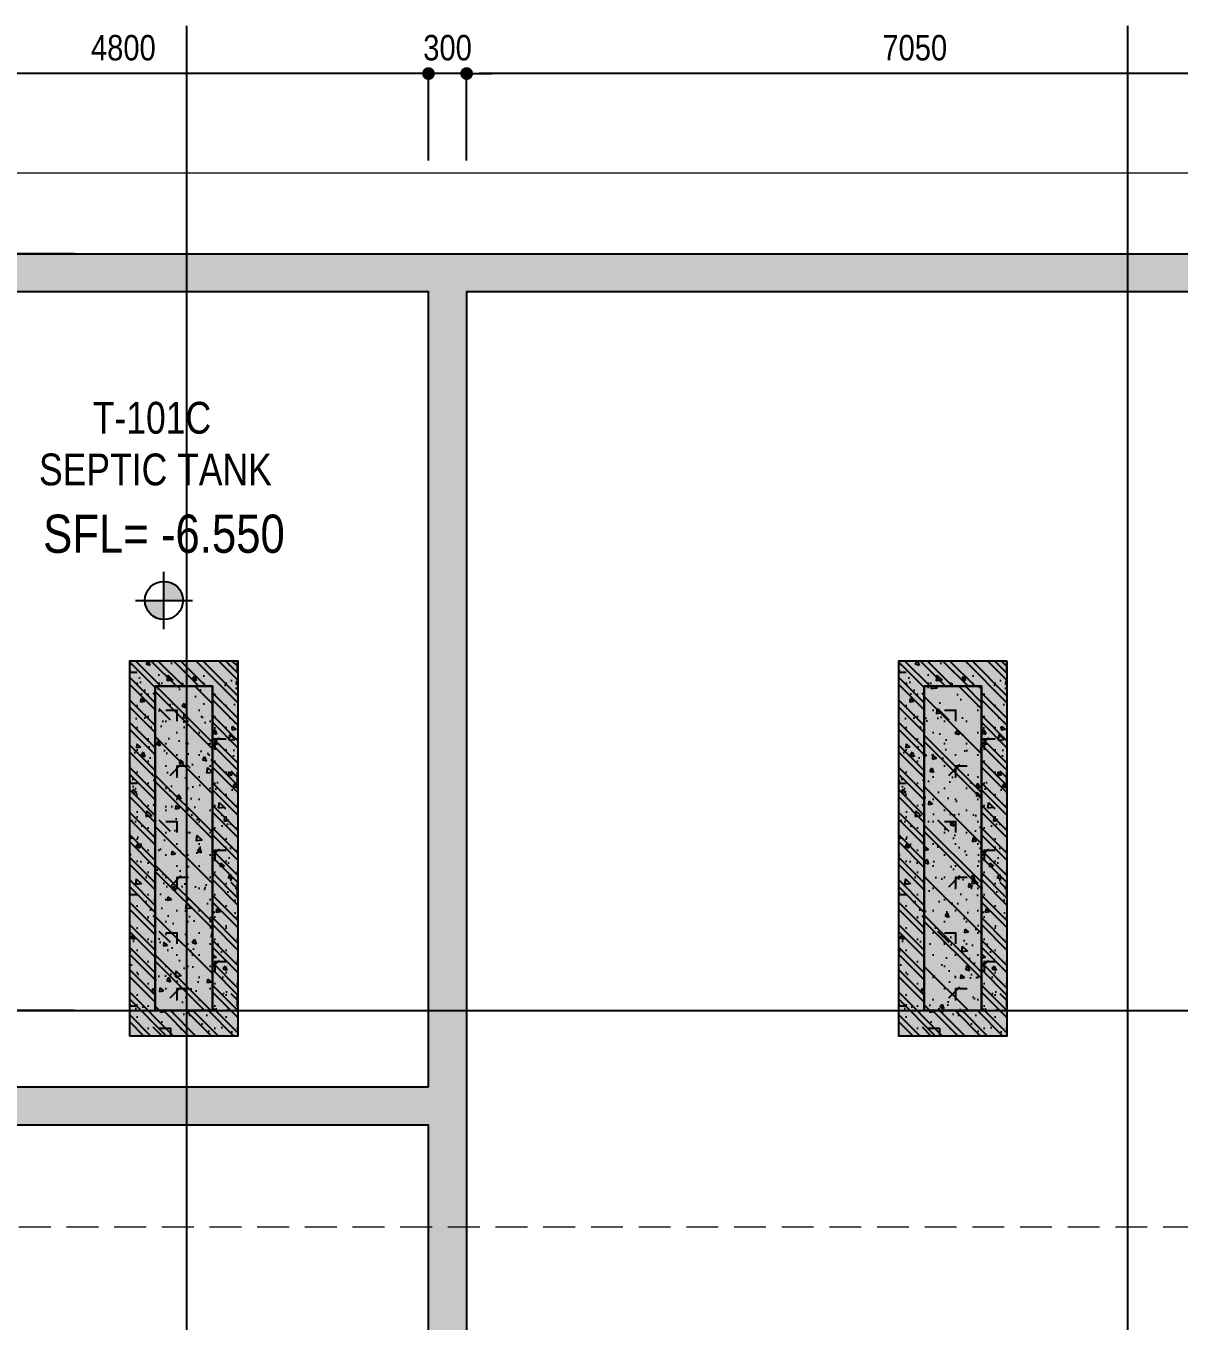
# Model space of a CAD drawing. Header units: millimetres. Extents: x -3021235 to -2791292, y 574414 to 656108.
# Drawn here: x -2848912 to -2839841, y 644372 to 654556 of the extents above; entities that cross this region are included whole.
import ezdxf
from ezdxf.enums import TextEntityAlignment as Align
from ezdxf.xclip import XClip

# ---------------------------------------------------------------- set-up
doc = ezdxf.new("R2010")
doc.units = ezdxf.units.MM
doc.header["$LTSCALE"] = 100
doc.header["$MEASUREMENT"] = 0
for name, pattern in [('$0$HIDDEN', [0.375, 0.25, -0.125]), ('Grid Line 200$0$Center101', [13, 10, -1, 1, -1]), ('Hidden10.5', [1.5, 1, -0.5]), ('MB Ham 2$0$Core 1A$0$Hidden10.5', [1.5, 1, -0.5])]:
    doc.linetypes.add(name, pattern=pattern)
doc.layers.get('0').update_dxf_attribs({"lineweight": 9})
doc.layers.get('Defpoints').update_dxf_attribs({"color": 254, "lineweight": 0})
for name, color, linetype in [('Dim 100', 14, 'Continuous'), ('Grid Line 200$0$Grid Line', 251, 'Grid Line 200$0$Center101'), ('Ky hieu Truc', 1, 'Continuous'), ('MB Ham 2$0$Concrete Hatch', 218, 'Continuous'), ('MB Ham 2$0$Concrete Line', 6, 'Continuous'), ('MB Ham 2$0$Concrete Solid', 216, 'Continuous'), ('MB Ham 2$0$Opening Hidden', 154, 'MB Ham 2$0$Core 1A$0$Hidden10.5'), ('mb_cot ham 2$0$Concrete Hatch', 218, 'Continuous'), ('mb_cot ham 2$0$Concrete Line', 6, 'Continuous'), ('mb_cot ham 2$0$Concrete Solid', 216, 'Continuous'), ('Podium Level', 94, 'Continuous')]:
    doc.layers.add(name, color=color, linetype=linetype)
doc.layers.add('Ghi chu ban ve', color=3, linetype='Continuous', lineweight=20)
doc.styles.add('$0$Title Block Bold', font='VHELVEB_0.TTF')
doc.styles.add('Chi Tiet Ramp DD$0$VNI-HelveC', font='VHELVCN_0.TTF')
doc.styles.add('Grid Line 200$0$VNI-HelveCB', font='VHELVCB_0.TTF')
doc.styles.add('VNI-H', font='VHELVEN_0.TTF', dxfattribs={"width": 0.92, "height": 270})
doc.styles.add('VNI-HelveC', font='VHELVCN_0.TTF')
doc.dimstyles.new('DIM 100', dxfattribs={"dimscale": 100, "dimtxt": 2, "dimasz": 1, "dimexe": 0, "dimexo": 1, "dimgap": 1, "dimtad": 1, "dimdec": 0, "dimzin": 12, "dimdsep": 46, "dimtxsty": 'Chi Tiet Ramp DD$0$VNI-HelveC', "dimblk": 'Chi Tiet Ramp DD$0$_Dot', "dimcen": 1, "dimclrd": 256, "dimclre": 256, "dimclrt": 3, "dimadec": 0, "dimazin": 0, "dimtfac": 1, "dimtdec": 0, "dimtix": 1, "dimtmove": 2, "dimatfit": 3, "dimldrblk": 'Chi Tiet Ramp DD$0$HTT Arrow 30', "dimfxl": 0, "dimtolj": 1, "dimtzin": 0, "dimarcsym": 0})

# ---------------------------------------------------------------- blocks, each defined once
blk = doc.blocks.new('*U877')
at = {"layer": 'mb_cot ham 2$0$Concrete Hatch'}
h = blk.add_hatch(dxfattribs=at)
h.set_pattern_fill('CONCRETE', color=256, scale=50, style=0, pattern_type=2)
h.set_pattern_definition([(45, (1999.999999999913, -299.9999999999998), (-176.7766952966369, 176.7766952966369), []), (45, (1999.999999999913, -249.9999999999998), (-353.5533905932737, 353.5533905932738), []), (49.99999999999999, (1999.999999999913, -299.9999999999998), (358.6300913003767, -31.37606749129755), [37.5, -412.5]), (355, (1999.999999999913, -299.9999999999998), (-69.3756668065, 376.0960668500059), [30, -330]), (100.4514, (2029.885839999913, -302.6146699999998), (289.2546908570108, 344.7197710304768), [31.870095, -350.571056]), (46.18420000000001, (1999.999999999913, -199.9999999999998), (533.6205243128222, -82.75950716450905), [56.25, -618.75]), (96.6356, (2044.468372499913, -206.8966534999998), (467.3313527743517, 487.0589354502209), [47.805144, -525.8565]), (351.1842, (1999.999999999913, -199.9999999999998), (467.3309725668136, 487.0593004626623), [45, -495]), (21, (2049.999999999913, -224.9999999999998), (298.4535260592309, -201.3094453326694), [37.5, -412.5]), (326.0000000000001, (2049.999999999913, -224.9999999999998), (121.6576659607909, 362.5750225234265), [30, -330]), (71.4514, (2074.871116499913, -241.7758029999998), (420.111314290745, 161.2652483549762), [31.870095, -350.571056]), (37.50000000000001, (1999.999999999913, -299.9999999999998), (6.079927658645334, 166.4469269156558), [0, -326, 0, -335, 0, -331.25]), (7.499999999999999, (1999.999999999913, -299.9999999999998), (131.5347687210743, 197.2058559411801), [0, -191, 0, -318.5, 0, -126.25]), (327.5, (1888.499999999913, -299.9999999999998), (266.9112180862045, -11.2774358671899), [0, -125, 0, -390, 0, -517.5]), (317.5, (1838.499999999913, -299.9999999999998), (291.5930846711931, 50.05249116615882), [0, -162.5, 0, -259, 0, -367.5]), (0, (2174.999999999913, -124.9999999999998), (0, 875), [87.5, -787.5]), (0, (2437.499999999913, 50.00000000000017), (0, 875), [87.5, -787.5]), (0, (2262.499999999913, 400.0000000000002), (0, 875), [87.5, -350, 87.5, -350]), (90, (2174.999999999913, -124.9999999999998), (-875, 5.35782974626967e-14), [87.5, -787.5]), (90, (2262.499999999913, 400.0000000000002), (-875, 5.35782974626967e-14), [87.5, -787.5]), (90, (2524.999999999913, 50.00000000000017), (-875, 5.35782974626967e-14), [87.5, -787.5]), (90, (2699.999999999913, 312.5000000000002), (-875, 5.35782974626967e-14), [87.5, -787.5]), (135, (2262.499999999913, -124.9999999999998), (-875.016357447105, 8.881784197001252e-14), [123.76, -1113.7]), (135, (2349.999999999913, 400.0000000000002), (-875.016357447105, 8.881784197001252e-14), [123.76, -1113.7]), (45, (2437.499999999913, 50.00000000000017), (8.881784197001252e-14, 875.016357447105), [123.76, -247.485, 123.76, -742.455]), (0, (1824.999999999913, -299.9999999999998), (87.5, 87.5), [-175, 0])])
h.paths.add_polyline_path([(-250.0000000000871, 100), (-250.0000000000871, -349.9999999999998), (2300, -349.9999999999999), (2300, 100)])
at = {"layer": 'mb_cot ham 2$0$Concrete Solid'}
blk.add_hatch(color=256, dxfattribs=at).paths.add_polyline_path([(-250.0000000000871, 100), (-250.0000000000871, -349.9999999999998), (2300, -349.9999999999999), (2300, 100)])
at = {"layer": 'mb_cot ham 2$0$Concrete Line'}
blk.add_lwpolyline([(-250.0000000000871, 100), (-250.0000000000871, -349.9999999999998), (2300, -349.9999999999999), (2300, 100)], close=True, dxfattribs=at)
blk = doc.blocks.new('mb_cot ham 2')
at = {"layer": 'mb_cot ham 2$0$Concrete Line'}
for p in [(97250.00000011944, 96400.00000884593), (97250.00000011944, 90350.0000088457)]:
    blk.add_blockref('*U877', p, dxfattribs=at)
blk = doc.blocks.new('MB Ham 2$0$A$C3ad28147')
at = {"layer": 'MB Ham 2$0$Concrete Hatch'}
h = blk.add_hatch(dxfattribs=at)
h.set_pattern_fill('BTCT', color=256, scale=50, style=0, pattern_type=2)
h.set_pattern_definition([(45, (-105749.9999678639, -127599.9991200492), (-88.38834764831844, 88.38834764831844), []), (45, (-105749.9999678639, -127544.9991200492), (-88.38834764831844, 88.38834764831844), []), (49.99999999999999, (-105749.9999678639, -127599.9991200492), (358.6300913003767, -31.37606749129755), [37.5, -412.5]), (355, (-105749.9999678639, -127599.9991200492), (-69.3756668065, 376.0960668500059), [30, -330]), (100.4514, (-105720.1141278639, -127602.6137900492), (289.2546908570108, 344.7197710304768), [31.870095, -350.571056]), (46.18420000000001, (-105749.9999678639, -127499.9991200492), (533.6205243128222, -82.75950716450905), [56.25, -618.75]), (96.6356, (-105705.5315953639, -127506.8957735492), (467.3313527743517, 487.0589354502209), [47.805144, -525.8565]), (351.1842, (-105749.9999678639, -127499.9991200492), (467.3309725668136, 487.0593004626623), [45, -495]), (21, (-105699.9999678639, -127524.9991200492), (298.4535260592309, -201.3094453326694), [37.5, -412.5]), (326.0000000000001, (-105699.9999678639, -127524.9991200492), (121.6576659607909, 362.5750225234265), [30, -330]), (71.4514, (-105675.1288513639, -127541.7749230492), (420.111314290745, 161.2652483549762), [31.870095, -350.571056]), (37.50000000000001, (-105749.9999678639, -127599.9991200492), (6.079927658645334, 166.4469269156558), [0, -326, 0, -335, 0, -331.25]), (7.499999999999999, (-105749.9999678639, -127599.9991200492), (131.5347687210743, 197.2058559411801), [0, -191, 0, -318.5, 0, -126.25]), (327.5, (-105861.4999678639, -127599.9991200492), (266.9112180862045, -11.27743586718988), [0, -125, 0, -390, 0, -517.5]), (317.5, (-105911.4999678639, -127599.9991200492), (291.5930846711931, 50.05249116615887), [0, -162.5, 0, -259, 0, -367.5]), (0, (-105574.9999678639, -127424.9991200492), (0, 875), [87.5, -787.5]), (0, (-105312.4999678639, -127249.9991200492), (0, 875), [87.5, -787.5]), (0, (-105487.4999678639, -126899.9991200492), (0, 875), [87.5, -350, 87.5, -350]), (90, (-105574.9999678639, -127424.9991200492), (-875, 5.35782974626967e-14), [87.5, -787.5]), (90, (-105487.4999678639, -126899.9991200492), (-875, 5.35782974626967e-14), [87.5, -787.5]), (90, (-105224.9999678639, -127249.9991200492), (-875, 5.35782974626967e-14), [87.5, -787.5]), (90, (-105049.9999678639, -126987.4991200492), (-875, 5.35782974626967e-14), [87.5, -787.5]), (135, (-105487.4999678639, -127424.9991200492), (-875.016357447105, 8.881784197001252e-14), [123.76, -1113.7]), (135, (-105399.9999678639, -126899.9991200492), (-875.016357447105, 8.881784197001252e-14), [123.76, -1113.7]), (45, (-105312.4999678639, -127249.9991200492), (0, 875.0163574471051), [123.76, -247.485, 123.76, -742.455]), (0, (-105924.9999678639, -127599.9991200492), (87.5, 87.5), [-175, 0])])
h.paths.add_polyline_path([(-12150.8442577176, -51300.00000095373), (-1.192092895507812e-07, -51300.00000095373), (-1.192092895507812e-07, -125), (-12150.8442577176, -125)])
h.paths.add_polyline_path([(-11850.84425843286, -20400.00000071526), (-11850.84425843286, -14900), (-299.9999990463257, -14900.0000004769), (-299.9999994039536, -20400.00000095373)], flags=16)
h.paths.add_polyline_path([(-4450.000000119209, -20700.00000071531), (-4449.999998927116, -27800.0000004769), (-11850.84425896415, -27800.00000071526), (-11850.84425867128, -20700.00000119209)], flags=16)
h.paths.add_polyline_path([(-4150, -20700.00000071531), (-299.9999994039536, -20700.00000119215), (-300.000000298809, -35150.00000071531), (-11850.84425926732, -35150), (-11850.84425897652, -28100.00000095367), (-4149.999998688698, -28100.0000004769)], flags=16)
h.paths.add_polyline_path([(-11849.9999647856, -8624.99911215622), (-11850.84425628709, -5100.000002861023), (-9800.844256287091, -5100.000002145767), (-9799.999962162998, -8624.999111679383)], flags=16)
h.paths.add_polyline_path([(-9500.84425664472, -8624.999111679383), (-9500.844257717603, -425.0000002384186), (-299.9999982118607, -425.0000007153139), (-299.9999986886978, -8624.999111202604)], flags=16)
h.paths.add_polyline_path([(-5599.999999403954, -35450.00000023848), (-5599.999999165535, -40250.00000095373), (-11850.84425902891, -40250.00000047684), (-11850.84425914811, -35450.00000023842)], flags=16)
h.paths.add_polyline_path([(-11850.84425962495, -4800.000002861023), (-11850.84426034021, -425.0000004768372), (-9800.844257479184, -425.0000002384186), (-9800.844256763929, -4800.000002622604)], flags=16)
h.paths.add_polyline_path([(-5299.999999403954, -35450.00000071531), (-299.9999994039536, -35450.00000071531), (-299.9999997615814, -45650.0000004769), (-5299.999999523163, -45650.00000071531)], flags=16)
h.paths.add_polyline_path([(-5599.999999403954, -40550.00000119215), (-5599.999999523163, -45650.00000071531), (-11850.84425962495, -45650.00000095367), (-11850.84425926732, -40550.00000047684)], flags=16)
h.paths.add_polyline_path([(-299.9999996423721, -45950.00000119215), (-300.0000005960464, -51000.00000119215), (-11850.84425938653, -51000), (-11850.84425962495, -45950.00000071526)], flags=16)
h.paths.add_polyline_path([(-5999.999967773911, -8924.999111140656), (-5999.999967744501, -8849.986847466513), (-8949.999967744501, -8849.986847466513), (-8949.999967692915, -8924.999111572484), (-11850.84426040783, -8924.999111257435), (-11850.84426045942, -14599.99999981662), (-300.000000834465, -14599.99999976158), (-300.0000008638744, -8924.999111140714)], flags=16)
h = blk.add_hatch(dxfattribs=at)
h.set_pattern_fill('BTCT', color=256, scale=50, style=0, pattern_type=2)
h.set_pattern_definition([(45, (-105749.9999678639, -115049.9991200492), (-88.38834764831844, 88.38834764831844), []), (45, (-105749.9999678639, -114994.9991200492), (-88.38834764831844, 88.38834764831844), []), (49.99999999999999, (-105749.9999678639, -115049.9991200492), (358.6300913003767, -31.37606749129755), [37.5, -412.5]), (355, (-105749.9999678639, -115049.9991200492), (-69.3756668065, 376.0960668500059), [30, -330]), (100.4514, (-105720.1141278639, -115052.6137900492), (289.2546908570108, 344.7197710304768), [31.870095, -350.571056]), (46.18420000000001, (-105749.9999678639, -114949.9991200492), (533.6205243128222, -82.75950716450905), [56.25, -618.75]), (96.6356, (-105705.5315953639, -114956.8957735492), (467.3313527743517, 487.0589354502209), [47.805144, -525.8565]), (351.1842, (-105749.9999678639, -114949.9991200492), (467.3309725668136, 487.0593004626623), [45, -495]), (21, (-105699.9999678639, -114974.9991200492), (298.4535260592309, -201.3094453326694), [37.5, -412.5]), (326.0000000000001, (-105699.9999678639, -114974.9991200492), (121.6576659607909, 362.5750225234265), [30, -330]), (71.4514, (-105675.1288513639, -114991.7749230492), (420.111314290745, 161.2652483549762), [31.870095, -350.571056]), (37.50000000000001, (-105749.9999678639, -115049.9991200492), (6.079927658645334, 166.4469269156558), [0, -326, 0, -335, 0, -331.25]), (7.499999999999999, (-105749.9999678639, -115049.9991200492), (131.5347687210743, 197.2058559411801), [0, -191, 0, -318.5, 0, -126.25]), (327.5, (-105861.4999678639, -115049.9991200492), (266.9112180862045, -11.27743586718988), [0, -125, 0, -390, 0, -517.5]), (317.5, (-105911.4999678639, -115049.9991200492), (291.5930846711931, 50.05249116615887), [0, -162.5, 0, -259, 0, -367.5]), (0, (-105574.9999678639, -114874.9991200492), (0, 875), [87.5, -787.5]), (0, (-105312.4999678639, -114699.9991200492), (0, 875), [87.5, -787.5]), (0, (-105487.4999678639, -114349.9991200492), (0, 875), [87.5, -350, 87.5, -350]), (90, (-105574.9999678639, -114874.9991200492), (-875, 5.35782974626967e-14), [87.5, -787.5]), (90, (-105487.4999678639, -114349.9991200492), (-875, 5.35782974626967e-14), [87.5, -787.5]), (90, (-105224.9999678639, -114699.9991200492), (-875, 5.35782974626967e-14), [87.5, -787.5]), (90, (-105049.9999678639, -114437.4991200492), (-875, 5.35782974626967e-14), [87.5, -787.5]), (135, (-105487.4999678639, -114874.9991200492), (-875.016357447105, 8.881784197001252e-14), [123.76, -1113.7]), (135, (-105399.9999678639, -114349.9991200492), (-875.016357447105, 8.881784197001252e-14), [123.76, -1113.7]), (45, (-105312.4999678639, -114699.9991200492), (0, 875.0163574471051), [123.76, -247.485, 123.76, -742.455]), (0, (-105924.9999678639, -115049.9991200492), (87.5, 87.5), [-175, 0])])
h.paths.add_polyline_path([(-6199.999967744443, -31549.99911120324), (-8749.99996774456, -31549.99911120324), (-8749.99996774456, -31099.99911120324), (-6199.999967744443, -31099.99911120324)], flags=16)
h.paths.add_polyline_path([(-5999.999967744443, -31749.99911120324), (-8949.99996774456, -31749.99911120324), (-8949.99996774456, -30899.99911120324), (-5999.999967744443, -30899.99911120324)])
h = blk.add_hatch(dxfattribs=at)
h.set_pattern_fill('BTCT', color=256, scale=50, style=0, pattern_type=2)
h.set_pattern_definition([(45, (-105749.9999678639, -121099.9991200494), (-88.38834764831844, 88.38834764831844), []), (45, (-105749.9999678639, -121044.9991200494), (-88.38834764831844, 88.38834764831844), []), (49.99999999999999, (-105749.9999678639, -121099.9991200494), (358.6300913003767, -31.37606749129755), [37.5, -412.5]), (355, (-105749.9999678639, -121099.9991200494), (-69.3756668065, 376.0960668500059), [30, -330]), (100.4514, (-105720.1141278639, -121102.6137900494), (289.2546908570108, 344.7197710304768), [31.870095, -350.571056]), (46.18420000000001, (-105749.9999678639, -120999.9991200494), (533.6205243128222, -82.75950716450905), [56.25, -618.75]), (96.6356, (-105705.5315953639, -121006.8957735494), (467.3313527743517, 487.0589354502209), [47.805144, -525.8565]), (351.1842, (-105749.9999678639, -120999.9991200494), (467.3309725668136, 487.0593004626623), [45, -495]), (21, (-105699.9999678639, -121024.9991200494), (298.4535260592309, -201.3094453326694), [37.5, -412.5]), (326.0000000000001, (-105699.9999678639, -121024.9991200494), (121.6576659607909, 362.5750225234265), [30, -330]), (71.4514, (-105675.1288513639, -121041.7749230494), (420.111314290745, 161.2652483549762), [31.870095, -350.571056]), (37.50000000000001, (-105749.9999678639, -121099.9991200494), (6.079927658645334, 166.4469269156558), [0, -326, 0, -335, 0, -331.25]), (7.499999999999999, (-105749.9999678639, -121099.9991200494), (131.5347687210743, 197.2058559411801), [0, -191, 0, -318.5, 0, -126.25]), (327.5, (-105861.4999678639, -121099.9991200494), (266.9112180862045, -11.27743586718988), [0, -125, 0, -390, 0, -517.5]), (317.5, (-105911.4999678639, -121099.9991200494), (291.5930846711931, 50.05249116615887), [0, -162.5, 0, -259, 0, -367.5]), (0, (-105574.9999678639, -120924.9991200494), (0, 875), [87.5, -787.5]), (0, (-105312.4999678639, -120749.9991200494), (0, 875), [87.5, -787.5]), (0, (-105487.4999678639, -120399.9991200494), (0, 875), [87.5, -350, 87.5, -350]), (90, (-105574.9999678639, -120924.9991200494), (-875, 5.35782974626967e-14), [87.5, -787.5]), (90, (-105487.4999678639, -120399.9991200494), (-875, 5.35782974626967e-14), [87.5, -787.5]), (90, (-105224.9999678639, -120749.9991200494), (-875, 5.35782974626967e-14), [87.5, -787.5]), (90, (-105049.9999678639, -120487.4991200494), (-875, 5.35782974626967e-14), [87.5, -787.5]), (135, (-105487.4999678639, -120924.9991200494), (-875.016357447105, 8.881784197001252e-14), [123.76, -1113.7]), (135, (-105399.9999678639, -120399.9991200494), (-875.016357447105, 8.881784197001252e-14), [123.76, -1113.7]), (45, (-105312.4999678639, -120749.9991200494), (0, 875.0163574471051), [123.76, -247.485, 123.76, -742.455]), (0, (-105924.9999678639, -121099.9991200494), (87.5, 87.5), [-175, 0])])
h.paths.add_polyline_path([(-6199.999967744472, -37599.99911120348), (-8749.999967744589, -37599.99911120348), (-8749.999967744589, -37149.99911120348), (-6199.999967744472, -37149.99911120348)], flags=16)
h.paths.add_polyline_path([(-5999.999967744472, -37799.99911120348), (-8949.999967744589, -37799.99911120348), (-8949.999967744589, -36949.99911120348), (-5999.999967744472, -36949.99911120348)])
at = {"layer": 'MB Ham 2$0$Concrete Solid'}
h = blk.add_hatch(color=256, dxfattribs=at)
h.paths.add_polyline_path([(-12150.8442577176, -51300.00000095373), (-1.192092895507812e-07, -51300.00000095373), (-1.192092895507812e-07, -125), (-12150.8442577176, -125)])
h.paths.add_polyline_path([(-11850.84425843286, -20400.00000071526), (-11850.84425843286, -14900), (-299.9999990463257, -14900.0000004769), (-299.9999994039536, -20400.00000095373)], flags=16)
h.paths.add_polyline_path([(-4450.000000119209, -20700.00000071531), (-4449.999998927116, -27800.0000004769), (-11850.84425896415, -27800.00000071526), (-11850.84425867128, -20700.00000119209)], flags=16)
h.paths.add_polyline_path([(-4150, -20700.00000071531), (-299.9999994039536, -20700.00000119215), (-300.000000298809, -35150.00000071531), (-11850.84425926732, -35150), (-11850.84425897652, -28100.00000095367), (-4149.999998688698, -28100.0000004769)], flags=16)
h.paths.add_polyline_path([(-11849.9999647856, -8624.99911215622), (-11850.84425628709, -5100.000002861023), (-9800.844256287091, -5100.000002145767), (-9799.999962162998, -8624.999111679383)], flags=16)
h.paths.add_polyline_path([(-9500.84425664472, -8624.999111679383), (-9500.844257717603, -425.0000002384186), (-299.9999982118607, -425.0000007153139), (-299.9999986886978, -8624.999111202604)], flags=16)
h.paths.add_polyline_path([(-5599.999999403954, -35450.00000023848), (-5599.999999165535, -40250.00000095373), (-11850.84425902891, -40250.00000047684), (-11850.84425914811, -35450.00000023842)], flags=16)
h.paths.add_polyline_path([(-11850.84425962495, -4800.000002861023), (-11850.84426034021, -425.0000004768372), (-9800.844257479184, -425.0000002384186), (-9800.844256763929, -4800.000002622604)], flags=16)
h.paths.add_polyline_path([(-5299.999999403954, -35450.00000071531), (-299.9999994039536, -35450.00000071531), (-299.9999997615814, -45650.0000004769), (-5299.999999523163, -45650.00000071531)], flags=16)
h.paths.add_polyline_path([(-5599.999999403954, -40550.00000119215), (-5599.999999523163, -45650.00000071531), (-11850.84425962495, -45650.00000095367), (-11850.84425926732, -40550.00000047684)], flags=16)
h.paths.add_polyline_path([(-299.9999996423721, -45950.00000119215), (-300.0000005960464, -51000.00000119215), (-11850.84425938653, -51000), (-11850.84425962495, -45950.00000071526)], flags=16)
h.paths.add_polyline_path([(-5999.999967773911, -8924.999111140685), (-5999.999967744501, -8849.986847466513), (-8949.999967744501, -8849.986847466513), (-8949.999967692915, -8924.999111572484), (-11850.84426040783, -8924.999111257435), (-11850.84426045942, -14599.99999981662), (-300.000000834465, -14599.99999976158), (-300.0000008638744, -8924.999111140714)], flags=16)
h = blk.add_hatch(color=256, dxfattribs=at)
h.paths.add_polyline_path([(-6199.999967744443, -31549.99911120324), (-8749.99996774456, -31549.99911120324), (-8749.99996774456, -31099.99911120324), (-6199.999967744443, -31099.99911120324)], flags=16)
h.paths.add_polyline_path([(-5999.999967744443, -31749.99911120324), (-8949.99996774456, -31749.99911120324), (-8949.99996774456, -30899.99911120324), (-5999.999967744443, -30899.99911120324)])
h = blk.add_hatch(color=256, dxfattribs=at)
h.paths.add_polyline_path([(-6199.999967744472, -37599.99911120348), (-8749.999967744589, -37599.99911120348), (-8749.999967744589, -37149.99911120348), (-6199.999967744472, -37149.99911120348)], flags=16)
h.paths.add_polyline_path([(-5999.999967744472, -37799.99911120348), (-8949.999967744589, -37799.99911120348), (-8949.999967744589, -36949.99911120348), (-5999.999967744472, -36949.99911120348)])
at = {"layer": 'MB Ham 2$0$Concrete Line'}
for points in [[(-12150.8442577176, -125), (-1.192092895507812e-07, -125), (-1.192092895507812e-07, -51300.00000095373), (-12150.8442577176, -51300.00000095373)], [(-300.0000011920929, -24400.00000023842), (-300.0000010728836, -20700.00000071526), (-4150.00000166893, -20700.00000023842), (-4150.000000357628, -28100), (-5999.999967744501, -28100.00000014858), (-5999.99996774453, -28299.99911120356), (-8949.99996774453, -28299.99911120356), (-8949.999967744501, -28100.00000029718), (-11850.84426064449, -28100.00000047678), (-11850.84426093625, -35149.9999995231), (-300.0000011920929, -35150.00000023842)], [(-300.000000298809, -35150.00000071531), (-299.9999994039536, -20700.00000119215), (-4150, -20700.00000071531), (-4149.999998688698, -28100.0000004769), (-11850.84425897652, -28100.00000095367), (-11850.84425926732, -35150)], [(-8949.999967744501, -30899.99911120339), (-5999.999967744501, -30899.99911120339), (-5999.999967744501, -31749.99911120333), (-8949.999967744501, -31749.99911120333)], [(-6199.999967744443, -31549.99911120324), (-8749.99996774456, -31549.99911120324), (-8749.99996774456, -31099.99911120324), (-6199.999967744443, -31099.99911120324)], [(-5599.999999403954, -35450.00000023848), (-11850.84425914811, -35450.00000023842), (-11850.84425902891, -40250.00000047684), (-5599.999999165535, -40250.00000095373)], [(-299.9999994039536, -35450.00000071531), (-5299.999999403954, -35450.00000071531), (-5299.999999523163, -45650.00000071531), (-299.9999997615814, -45650.0000004769)], [(-5999.999967744472, -37799.99911120348), (-8949.999967744589, -37799.99911120348), (-8949.999967744589, -36949.99911120348), (-5999.999967744472, -36949.99911120348)], [(-6199.999967744472, -37599.99911120348), (-8749.999967744589, -37599.99911120348), (-8749.999967744589, -37149.99911120348), (-6199.999967744472, -37149.99911120348)]]:
    blk.add_lwpolyline(points, close=True, dxfattribs=at)
at = {"layer": 'MB Ham 2$0$Opening Hidden'}
for points in [[(-5600.000001072884, -35449.99999976158), (-11850.84426081704, -35449.99999976152), (-11850.84426069784, -40249.99999999994), (-5600.000000834465, -40250.00000047684)], [(-300.0000010728836, -35450.00000023842), (-5300.000001072884, -35450.00000023842), (-5300.000001192093, -45650.00000023842), (-300.0000014305115, -45650)]]:
    blk.add_lwpolyline(points, close=True, dxfattribs=at)
blk = doc.blocks.new('MB Ham 2')
blk.add_blockref('mb_cot ham 2', (0, -2.328306436538696e-10))
at = {"layer": 'MB Ham 2$0$Opening Hidden'}
blk.add_blockref('MB Ham 2$0$A$C3ad28147', (105749.9999678639, 127599.9991200492), dxfattribs=at)
blk = doc.blocks.new('*U922')
at = {"layer": 'Grid Line 200$0$Grid Line'}
blk.add_line((0, 0), (0, 161), dxfattribs=at)
at = {"layer": 'Ky hieu Truc', "color": 3, "lineweight": -2, "style": 'Grid Line 200$0$VNI-HelveCB'}
blk.add_attdef('GRID', text='', height=5, dxfattribs=at).set_placement((-3.673940397442059e-16, -9), align=Align.MIDDLE)
blk = doc.blocks.new('*U925')
at = {"linetype": '$0$HIDDEN', "ltscale": 10}
blk.add_line((599.9975990566057, -1.007204596607503e-10), (54785.77591199394, -9.106582130628568e-09), dxfattribs=at)
at = {"style": '$0$Title Block Bold', "flags": 8}
blk.add_attdef('VIEWNUMBER', text='', height=300, dxfattribs=at).set_placement((-2.824396072576007e-14, -1.129758429030403e-13), align=Align.BOTTOM_CENTER)
blk.add_attdef('DRAWINGREFERENCE', text='', height=250, dxfattribs=at).set_placement((-2.824396072576007e-14, -119.9995198113209), align=Align.TOP_CENTER)
blk = doc.blocks.new('Chi Tiet Ramp DD$0$_Dot')
at = {"color": 0, "linetype": 'ByBlock', "lineweight": -2}
blk.add_line((-0.5, 0), (-1, 0), dxfattribs=at)
at = {"color": 0, "linetype": 'ByBlock', "const_width": 0.5}
blk.add_lwpolyline([(-0.25, 0, 1), (0.25, 0, 1)], format="xyb", close=True, dxfattribs=at)
blk = doc.blocks.new('*D931')
at = {"layer": 'Defpoints', "color": 0, "transparency": 16777216}
for p in [(-2849497.972360038, 646813.3390776906), (-2848429.11092255, 646813.3390776906), (-2848429.11092255, 640613.3390775674)]:
    blk.add_point(p, dxfattribs=at)
at = {"layer": 'Dim 100', "lineweight": -2, "transparency": 16777216}
for p, q in [((-2848529.11092255, 646813.3390776906), (-2849497.972360038, 646813.3390776906)), ((-2849497.972360038, 640713.3390775674), (-2849497.972360038, 646713.3390776906)), ((-2848529.11092255, 640613.3390775674), (-2849497.972360038, 640613.3390775674))]:
    blk.add_line(p, q, dxfattribs=at)
at = {"layer": 'Dim 100', "lineweight": -2, "transparency": 16777216, "xscale": 100, "yscale": 100, "zscale": 100}
for p, rotation in [((-2849497.972360038, 646813.3390776906), 90), ((-2849497.972360038, 640613.3390775674), 270)]:
    blk.add_blockref('Chi Tiet Ramp DD$0$_Dot', p, dxfattribs=dict(at, rotation=rotation))
at = {"layer": 'Dim 100', "color": 3, "transparency": 16777216, "insert": (-2849700.105693371, 643713.3390776296), "char_height": 200, "attachment_point": 5, "rotation": 90, "style": 'Chi Tiet Ramp DD$0$VNI-HelveC'}
blk.add_mtext('\\A1;6200', dxfattribs=at)
blk = doc.blocks.new('Chi Tiet Ramp DD$0$HTT Arrow 30')
blk.add_hatch(color=256).paths.add_polyline_path([(-2.5, 0.3750000000000002), (-2.5, -0.3749999999999998), (0, 0)])
at = {"color": 0, "linetype": 'ByBlock', "lineweight": -2}
for p, q in [((0, 0), (-2.5, 0.3750000000000002)), ((-2.5, -0.3749999999999998), (-2.5, 0.3750000000000002)), ((0, 0), (-2.5, -0.3749999999999998))]:
    blk.add_line(p, q, dxfattribs=at)
blk = doc.blocks.new('*D932')
at = {"layer": 'Defpoints', "color": 0, "transparency": 16777216}
for p in [(-2849497.972360038, 652763.3390778101), (-2848429.11092255, 652763.3390778101), (-2848429.11092255, 646813.3390776906)]:
    blk.add_point(p, dxfattribs=at)
at = {"layer": 'Dim 100', "lineweight": -2, "transparency": 16777216}
for p, q in [((-2848529.11092255, 652763.3390778101), (-2849497.972360038, 652763.3390778101)), ((-2849497.972360038, 646913.3390776906), (-2849497.972360038, 652663.3390778101)), ((-2848529.11092255, 646813.3390776906), (-2849497.972360038, 646813.3390776906))]:
    blk.add_line(p, q, dxfattribs=at)
at = {"layer": 'Dim 100', "lineweight": -2, "transparency": 16777216, "xscale": 100, "yscale": 100, "zscale": 100}
for p, rotation in [((-2849497.972360038, 652763.3390778101), 90), ((-2849497.972360038, 646813.3390776906), 270)]:
    blk.add_blockref('Chi Tiet Ramp DD$0$_Dot', p, dxfattribs=dict(at, rotation=rotation))
at = {"layer": 'Dim 100', "color": 3, "transparency": 16777216, "insert": (-2849700.105693371, 649788.3390777509), "char_height": 200, "attachment_point": 5, "rotation": 90, "style": 'Chi Tiet Ramp DD$0$VNI-HelveC'}
blk.add_mtext('\\A1;5950', dxfattribs=at)
blk = doc.blocks.new('*U923')
at = {"layer": 'Grid Line 200$0$Grid Line'}
blk.add_line((0, 0), (0, 543.9999999999999), dxfattribs=at)
at = {"layer": 'Ky hieu Truc', "color": 3, "lineweight": -2, "style": 'Grid Line 200$0$VNI-HelveCB'}
blk.add_attdef('GRID', text='', height=5, dxfattribs=at).set_placement((-3.673940397442059e-16, -9), align=Align.MIDDLE)
blk = doc.blocks.new('*D985')
at = {"layer": 'Defpoints', "color": 0, "transparency": 16777216}
for p in [(-2845445.058075659, 654180.7950308503), (-2845445.058075659, 653397.8851978899), (-2838395.058076613, 653397.8851978899)]:
    blk.add_point(p, dxfattribs=at)
at = {"layer": 'Dim 100', "lineweight": -2, "transparency": 16777216}
for p, q in [((-2845445.058075659, 653497.8851978899), (-2845445.058075659, 654180.7950308503)), ((-2838495.058076613, 654180.7950308503), (-2845345.058075659, 654180.7950308503)), ((-2838395.058076613, 653497.8851978899), (-2838395.058076613, 654180.7950308503))]:
    blk.add_line(p, q, dxfattribs=at)
at = {"layer": 'Dim 100', "lineweight": -2, "transparency": 16777216, "xscale": 100, "yscale": 100, "zscale": 100, "rotation": 180}
blk.add_blockref('Chi Tiet Ramp DD$0$_Dot', (-2845445.058075659, 654180.7950308503), dxfattribs=at)
at = {"layer": 'Dim 100', "lineweight": -2, "transparency": 16777216, "xscale": 100, "yscale": 100, "zscale": 100}
blk.add_blockref('Chi Tiet Ramp DD$0$_Dot', (-2838395.058076613, 654180.7950308503), dxfattribs=at)
at = {"layer": 'Dim 100', "color": 3, "transparency": 16777216, "insert": (-2841920.058076136, 654382.9283641836), "char_height": 200, "attachment_point": 5, "style": 'Chi Tiet Ramp DD$0$VNI-HelveC'}
blk.add_mtext('\\A1;7050', dxfattribs=at)
blk = doc.blocks.new('*D986')
at = {"layer": 'Defpoints', "color": 0, "transparency": 16777216}
for p in [(-2845745.058075897, 654180.7950308503), (-2845745.058075897, 653397.8851978899), (-2845445.058075659, 653397.8851978899)]:
    blk.add_point(p, dxfattribs=at)
at = {"layer": 'Dim 100', "lineweight": -2, "transparency": 16777216}
for p, q in [((-2845845.058075897, 654180.7950308503), (-2845945.058075897, 654180.7950308503)), ((-2845745.058075897, 653497.8851978899), (-2845745.058075897, 654180.7950308503)), ((-2845445.058075659, 654180.7950308503), (-2845745.058075897, 654180.7950308503)), ((-2845445.058075659, 653497.8851978899), (-2845445.058075659, 654180.7950308503)), ((-2845345.058075659, 654180.7950308503), (-2845245.058075659, 654180.7950308503))]:
    blk.add_line(p, q, dxfattribs=at)
at = {"layer": 'Dim 100', "lineweight": -2, "transparency": 16777216, "xscale": 100, "yscale": 100, "zscale": 100}
blk.add_blockref('Chi Tiet Ramp DD$0$_Dot', (-2845745.058075897, 654180.7950308503), dxfattribs=at)
at = {"layer": 'Dim 100', "lineweight": -2, "transparency": 16777216, "xscale": 100, "yscale": 100, "zscale": 100, "rotation": 180}
blk.add_blockref('Chi Tiet Ramp DD$0$_Dot', (-2845445.058075659, 654180.7950308503), dxfattribs=at)
at = {"layer": 'Dim 100', "color": 3, "transparency": 16777216, "insert": (-2845595.058075778, 654382.9283641836), "char_height": 200, "attachment_point": 5, "style": 'Chi Tiet Ramp DD$0$VNI-HelveC'}
blk.add_mtext('\\A1;300', dxfattribs=at)
blk = doc.blocks.new('*D987')
at = {"layer": 'Defpoints', "color": 0, "transparency": 16777216}
for p in [(-2850545.058076136, 654180.7950308502), (-2850545.058076136, 653397.8851978899), (-2845745.058075897, 653397.8851978899)]:
    blk.add_point(p, dxfattribs=at)
at = {"layer": 'Dim 100', "lineweight": -2, "transparency": 16777216}
for p, q in [((-2850545.058076136, 653497.8851978899), (-2850545.058076136, 654180.7950308502)), ((-2845845.058075897, 654180.7950308502), (-2850445.058076136, 654180.7950308502)), ((-2845745.058075897, 653497.8851978899), (-2845745.058075897, 654180.7950308502))]:
    blk.add_line(p, q, dxfattribs=at)
at = {"layer": 'Dim 100', "lineweight": -2, "transparency": 16777216, "xscale": 100, "yscale": 100, "zscale": 100, "rotation": 180}
blk.add_blockref('Chi Tiet Ramp DD$0$_Dot', (-2850545.058076136, 654180.7950308502), dxfattribs=at)
at = {"layer": 'Dim 100', "lineweight": -2, "transparency": 16777216, "xscale": 100, "yscale": 100, "zscale": 100}
blk.add_blockref('Chi Tiet Ramp DD$0$_Dot', (-2845745.058075897, 654180.7950308502), dxfattribs=at)
at = {"layer": 'Dim 100', "color": 3, "transparency": 16777216, "insert": (-2848145.058076017, 654382.9283641835), "char_height": 200, "attachment_point": 5, "style": 'Chi Tiet Ramp DD$0$VNI-HelveC'}
blk.add_mtext('\\A1;4800', dxfattribs=at)
blk = doc.blocks.new('Text P3')
at = {"linetype": 'ByBlock'}
h = blk.add_hatch(color=0, dxfattribs=at)
h.paths.add_polyline_path([(0, 1), (0, 0), (1, 0, 0.4142135623730951)])
h.paths.add_polyline_path([(0, 0), (-1, 0, 0.4142135623730951), (0, -1)])
at = {"color": 0, "linetype": 'ByBlock'}
for p, q in [((0, -1.5), (0, 1.5)), ((-1.5, 0), (1.500000000000002, 0))]:
    blk.add_line(p, q, dxfattribs=at)
blk.add_circle((0, 0), 1, dxfattribs=at)
at = {"color": 0, "linetype": 'ByBlock', "lineweight": -2, "style": 'VNI-HelveC'}
for tag, p in [('TEXT1', (0, 10.5)), ('TEXT2', (0, 7)), ('TEXT3', (0, 3.5))]:
    blk.add_attdef(tag, text='', height=2, dxfattribs=at).set_placement(p, align=Align.MIDDLE_CENTER)

msp = doc.modelspace()

# ---------------------------------------------------------------- linework, layer by layer
at = {"linetype": 'Hidden10.5', "ltscale": 2, "const_width": 10}
msp.add_lwpolyline([(-2861973.78041217, 653397.8851978899), (-2861973.78041217, 640140.7012012053), (-2809648.813523779, 640140.7012012053), (-2809648.813523779, 653397.8851978899)], close=True, dxfattribs=at)

# ---------------------------------------------------------------- block references
ref = msp.add_blockref('MB Ham 2', (-2937895.057195708, 746363.3390778098), dxfattribs=dict(rotation=270))
XClip(ref).set_block_clipping_path([(92965.4538799199, 76040.74813973464), (106222.6378766045, 128246.243671929)])
at = {"layer": 'Ghi chu ban ve'}
msp.add_blockref('*U925', (-2863816.671905059, 645113.9593560525), dxfattribs=at)
at = {"layer": 'Ky hieu Truc', "xscale": 100, "yscale": 100, "zscale": 100}
for p in [(-2847645.057195708, 638455.6369374398), (-2840245.057195708, 638455.6369374398)]:
    msp.add_blockref('*U922', p, dxfattribs=at)
at = {"layer": 'Ky hieu Truc', "xscale": 100, "yscale": 100, "zscale": 100, "rotation": 270}
msp.add_blockref('*U923', (-2862873.198576055, 646813.3390776904), dxfattribs=at)
at = {"layer": 'Podium Level'}
ref = msp.add_blockref('Text P3', (-2847825.692327247, 650037.8264480103), dxfattribs=dict(at, xscale=150, yscale=150, zscale=150))
ref.add_attrib('TEXT3', 'SFL= -6.550', dxfattribs={"layer": '0', "color": 0, "linetype": 'ByBlock', "lineweight": -2, "height": 300, "style": 'VNI-HelveC'}).set_placement((-2847825.692327247, 650562.8264480103), align=Align.MIDDLE_CENTER)

# ---------------------------------------------------------------- texts
at = {"layer": 'Ghi chu ban ve', "style": 'VNI-H', "width": 0.8}
for s, p in [('T-101C', (-2848385.833647583, 651349.5832222926)), ('SEPTIC TANK', (-2848808.750721521, 650943.2523844524, 316.38261544534))]:
    msp.add_text(s, height=250, dxfattribs=at).set_placement(p)

# ---------------------------------------------------------------- dimensions: what is measured, and where the dimension line sits
at = {"layer": 'Dim 100'}
for base, p1, p2, picture, middle in [((-2850545.058076136, 654180.7950308502), (-2845745.058075897, 653397.8851978899), (-2850545.058076136, 653397.8851978899), '*D987', (-2848145.058076017, 654382.9283641835)), ((-2845745.058075897, 654180.7950308503), (-2845445.058075659, 653397.8851978899), (-2845745.058075897, 653397.8851978899), '*D986', (-2845595.058075778, 654382.9283641836)), ((-2845445.058075659, 654180.7950308503), (-2838395.058076613, 653397.8851978899), (-2845445.058075659, 653397.8851978899), '*D985', (-2841920.058076136, 654382.9283641836))]:
    dim = msp.add_linear_dim(base=base, p1=p1, p2=p2, dimstyle='DIM 100', dxfattribs=at)
    dim.commit()
    dim.dimension.update_dxf_attribs({"geometry": picture, "text_midpoint": middle})
for base, p1, p2, picture, middle in [((-2849497.972360038, 652763.3390778101), (-2848429.110922549, 646813.3390776904), (-2848429.110922549, 652763.3390778098), '*D932', (-2849700.105693371, 649788.3390777509)), ((-2849497.972360038, 646813.3390776906), (-2848429.110922549, 640613.3390775672), (-2848429.110922549, 646813.3390776904), '*D931', (-2849700.105693371, 643713.3390776296))]:
    dim = msp.add_linear_dim(base=base, p1=p1, p2=p2, angle=270, dimstyle='DIM 100', dxfattribs=at)
    dim.commit()
    dim.dimension.update_dxf_attribs({"geometry": picture, "text_midpoint": middle})

doc.saveas('drawing.dxf')
